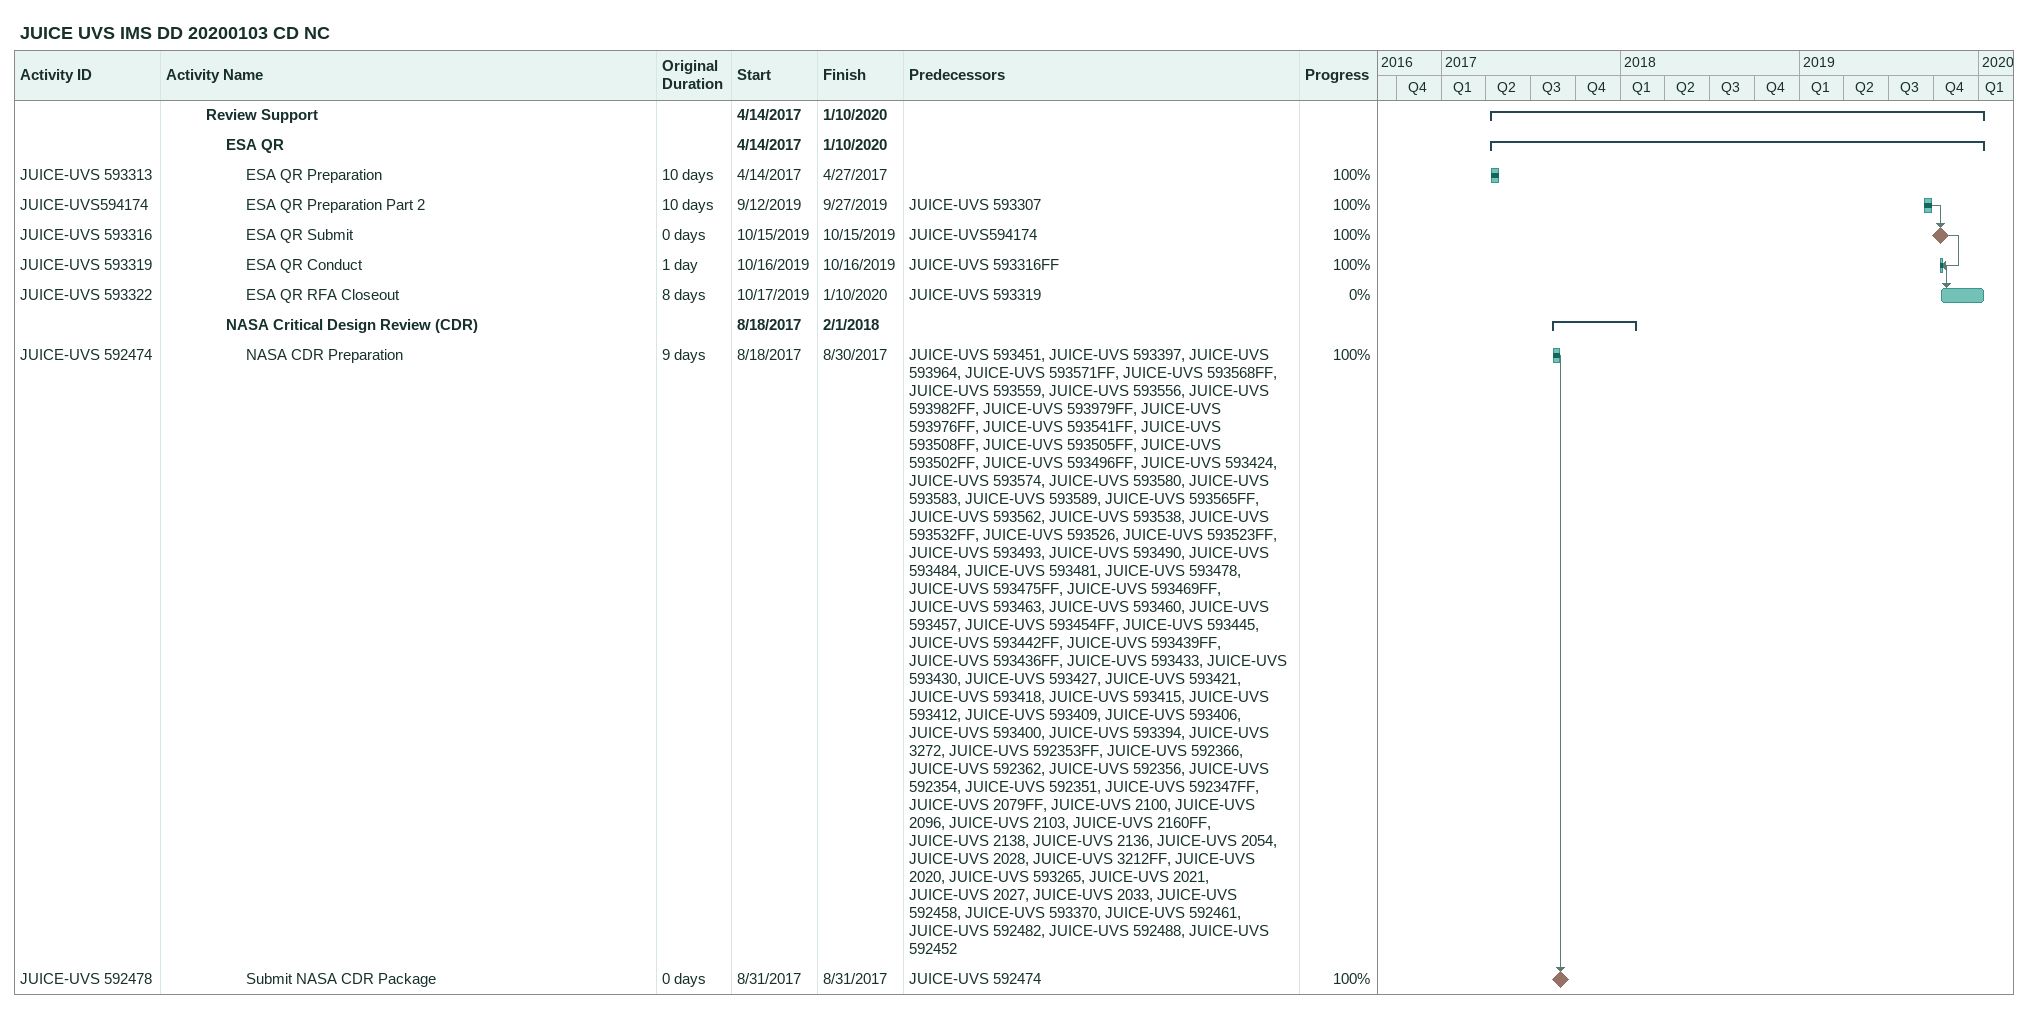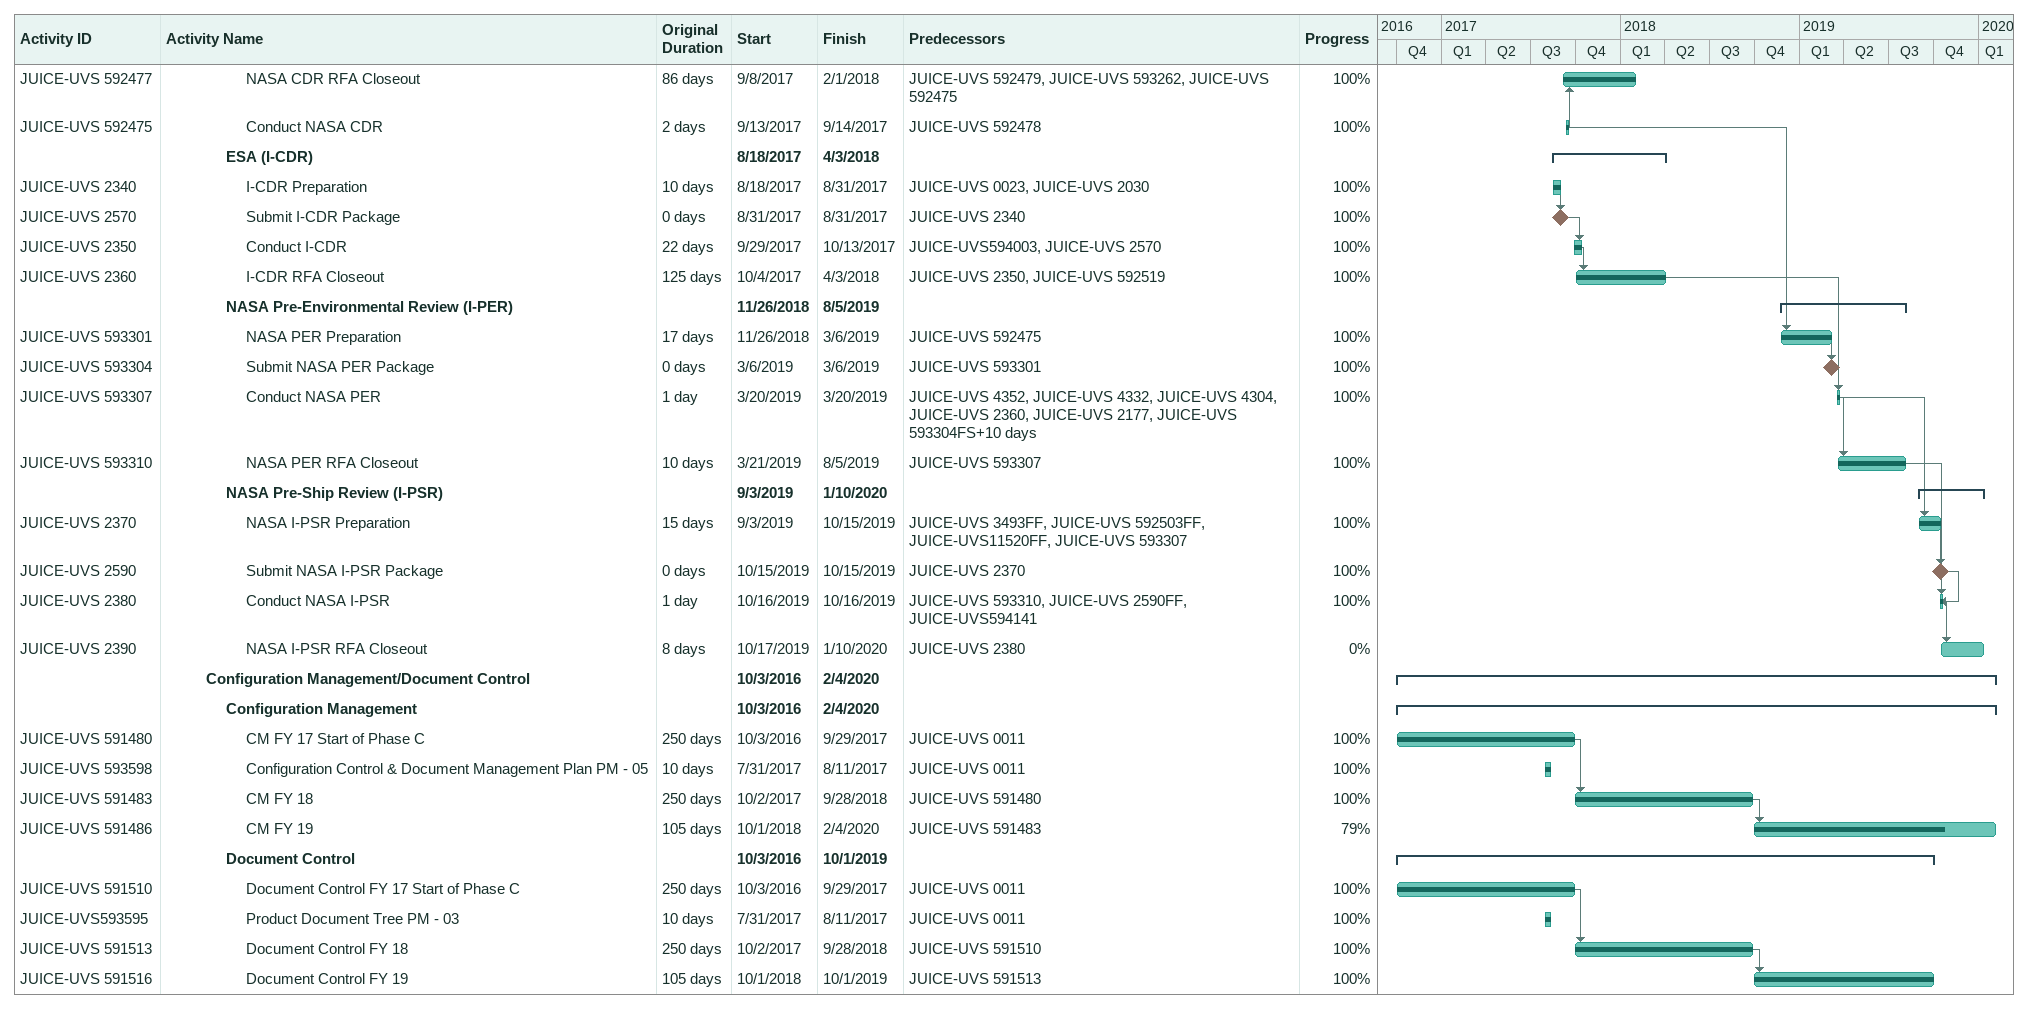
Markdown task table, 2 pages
JUICE UVS IMS DD 20200103 CD NC

| ID | Level | Task | Original duration | Start | Finish | Predecessors | % complete |
|---|---|---|---|---|---|---|---|
|  | 3 | **Review Support** |  | 2017-04-14 | 2020-01-10 |  |  |
|  | 4 | **ESA QR** |  | 2017-04-14 | 2020-01-10 |  |  |
| JUICE-UVS 593313 | 5 | ESA QR Preparation | 10d | 2017-04-14 | 2017-04-27 |  | 100 |
| JUICE-UVS594174 | 5 | ESA QR Preparation Part 2 | 10d | 2019-09-12 | 2019-09-27 | JUICE-UVS 593307 | 100 |
| JUICE-UVS 593316 | 5 | ESA QR Submit | 0d | 2019-10-15 | 2019-10-15 | JUICE-UVS594174 | 100 |
| JUICE-UVS 593319 | 5 | ESA QR Conduct | 1d | 2019-10-16 | 2019-10-16 | JUICE-UVS 593316FF | 100 |
| JUICE-UVS 593322 | 5 | ESA QR RFA Closeout | 8d | 2019-10-17 | 2020-01-10 | JUICE-UVS 593319 | 0 |
|  | 4 | **NASA Critical Design Review (CDR)** |  | 2017-08-18 | 2018-02-01 |  |  |
| JUICE-UVS 592474 | 5 | NASA CDR Preparation | 9d | 2017-08-18 | 2017-08-30 | JUICE-UVS 593451, JUICE-UVS 593397, JUICE-UVS 593964, JUICE-UVS 593571FF, JUICE-UVS 593568FF, JUICE-UVS 593559, JUICE-UVS 593556, JUICE-UVS 593982FF, JUICE-UVS 593979FF, JUICE-UVS 593976FF, JUICE-UVS 593541FF, JUICE-UVS 593508FF, JUICE-UVS 593505FF, JUICE-UVS 593502FF, JUICE-UVS 593496FF, JUICE-UVS 593424, JUICE-UVS 593574, JUICE-UVS 593580, JUICE-UVS 593583, JUICE-UVS 593589, JUICE-UVS 593565FF, JUICE-UVS 593562, JUICE-UVS 593538, JUICE-UVS 593532FF, JUICE-UVS 593526, JUICE-UVS 593523FF, JUICE-UVS 593493, JUICE-UVS 593490, JUICE-UVS 593484, JUICE-UVS 593481, JUICE-UVS 593478, JUICE-UVS 593475FF, JUICE-UVS 593469FF, JUICE-UVS 593463, JUICE-UVS 593460, JUICE-UVS 593457, JUICE-UVS 593454FF, JUICE-UVS 593445, JUICE-UVS 593442FF, JUICE-UVS 593439FF, JUICE-UVS 593436FF, JUICE-UVS 593433, JUICE-UVS 593430, JUICE-UVS 593427, JUICE-UVS 593421, JUICE-UVS 593418, JUICE-UVS 593415, JUICE-UVS 593412, JUICE-UVS 593409, JUICE-UVS 593406, JUICE-UVS 593400, JUICE-UVS 593394, JUICE-UVS 3272, JUICE-UVS 592353FF, JUICE-UVS 592366, JUICE-UVS 592362, JUICE-UVS 592356, JUICE-UVS 592354, JUICE-UVS 592351, JUICE-UVS 592347FF, JUICE-UVS 2079FF, JUICE-UVS 2100, JUICE-UVS 2096, JUICE-UVS 2103, JUICE-UVS 2160FF, JUICE-UVS 2138, JUICE-UVS 2136, JUICE-UVS 2054, JUICE-UVS 2028, JUICE-UVS 3212FF, JUICE-UVS 2020, JUICE-UVS 593265, JUICE-UVS 2021, JUICE-UVS 2027, JUICE-UVS 2033, JUICE-UVS 592458, JUICE-UVS 593370, JUICE-UVS 592461, JUICE-UVS 592482, JUICE-UVS 592488, JUICE-UVS 592452 | 100 |
| JUICE-UVS 592478 | 5 | Submit NASA CDR Package | 0d | 2017-08-31 | 2017-08-31 | JUICE-UVS 592474 | 100 |
| JUICE-UVS 592477 | 5 | NASA CDR RFA Closeout | 86d | 2017-09-08 | 2018-02-01 | JUICE-UVS 592479, JUICE-UVS 593262, JUICE-UVS 592475 | 100 |
| JUICE-UVS 592475 | 5 | Conduct NASA CDR | 2d | 2017-09-13 | 2017-09-14 | JUICE-UVS 592478 | 100 |
|  | 4 | **ESA (I-CDR)** |  | 2017-08-18 | 2018-04-03 |  |  |
| JUICE-UVS 2340 | 5 | I-CDR Preparation | 10d | 2017-08-18 | 2017-08-31 | JUICE-UVS 0023, JUICE-UVS 2030 | 100 |
| JUICE-UVS 2570 | 5 | Submit I-CDR Package | 0d | 2017-08-31 | 2017-08-31 | JUICE-UVS 2340 | 100 |
| JUICE-UVS 2350 | 5 | Conduct I-CDR | 22d | 2017-09-29 | 2017-10-13 | JUICE-UVS594003, JUICE-UVS 2570 | 100 |
| JUICE-UVS 2360 | 5 | I-CDR RFA Closeout | 125d | 2017-10-04 | 2018-04-03 | JUICE-UVS 2350, JUICE-UVS 592519 | 100 |
|  | 4 | **NASA Pre-Environmental Review (I-PER)** |  | 2018-11-26 | 2019-08-05 |  |  |
| JUICE-UVS 593301 | 5 | NASA PER Preparation | 17d | 2018-11-26 | 2019-03-06 | JUICE-UVS 592475 | 100 |
| JUICE-UVS 593304 | 5 | Submit NASA PER Package | 0d | 2019-03-06 | 2019-03-06 | JUICE-UVS 593301 | 100 |
| JUICE-UVS 593307 | 5 | Conduct NASA PER | 1d | 2019-03-20 | 2019-03-20 | JUICE-UVS 4352, JUICE-UVS 4332, JUICE-UVS 4304, JUICE-UVS 2360, JUICE-UVS 2177, JUICE-UVS 593304FS+10d | 100 |
| JUICE-UVS 593310 | 5 | NASA PER RFA Closeout | 10d | 2019-03-21 | 2019-08-05 | JUICE-UVS 593307 | 100 |
|  | 4 | **NASA Pre-Ship Review (I-PSR)** |  | 2019-09-03 | 2020-01-10 |  |  |
| JUICE-UVS 2370 | 5 | NASA I-PSR Preparation | 15d | 2019-09-03 | 2019-10-15 | JUICE-UVS 3493FF, JUICE-UVS 592503FF, JUICE-UVS11520FF, JUICE-UVS 593307 | 100 |
| JUICE-UVS 2590 | 5 | Submit NASA I-PSR Package | 0d | 2019-10-15 | 2019-10-15 | JUICE-UVS 2370 | 100 |
| JUICE-UVS 2380 | 5 | Conduct NASA I-PSR | 1d | 2019-10-16 | 2019-10-16 | JUICE-UVS 593310, JUICE-UVS 2590FF, JUICE-UVS594141 | 100 |
| JUICE-UVS 2390 | 5 | NASA I-PSR RFA Closeout | 8d | 2019-10-17 | 2020-01-10 | JUICE-UVS 2380 | 0 |
|  | 3 | **Configuration Management/Document Control** |  | 2016-10-03 | 2020-02-04 |  |  |
|  | 4 | **Configuration Management** |  | 2016-10-03 | 2020-02-04 |  |  |
| JUICE-UVS 591480 | 5 | CM FY 17 Start of Phase C | 250d | 2016-10-03 | 2017-09-29 | JUICE-UVS 0011 | 100 |
| JUICE-UVS 593598 | 5 | Configuration Control & Document Management Plan PM - 05 | 10d | 2017-07-31 | 2017-08-11 | JUICE-UVS 0011 | 100 |
| JUICE-UVS 591483 | 5 | CM FY 18 | 250d | 2017-10-02 | 2018-09-28 | JUICE-UVS 591480 | 100 |
| JUICE-UVS 591486 | 5 | CM FY 19 | 105d | 2018-10-01 | 2020-02-04 | JUICE-UVS 591483 | 79 |
|  | 4 | **Document Control** |  | 2016-10-03 | 2019-10-01 |  |  |
| JUICE-UVS 591510 | 5 | Document Control FY 17 Start of Phase C | 250d | 2016-10-03 | 2017-09-29 | JUICE-UVS 0011 | 100 |
| JUICE-UVS593595 | 5 | Product Document Tree PM - 03 | 10d | 2017-07-31 | 2017-08-11 | JUICE-UVS 0011 | 100 |
| JUICE-UVS 591513 | 5 | Document Control FY 18 | 250d | 2017-10-02 | 2018-09-28 | JUICE-UVS 591510 | 100 |
| JUICE-UVS 591516 | 5 | Document Control FY 19 | 105d | 2018-10-01 | 2019-10-01 | JUICE-UVS 591513 | 100 |
